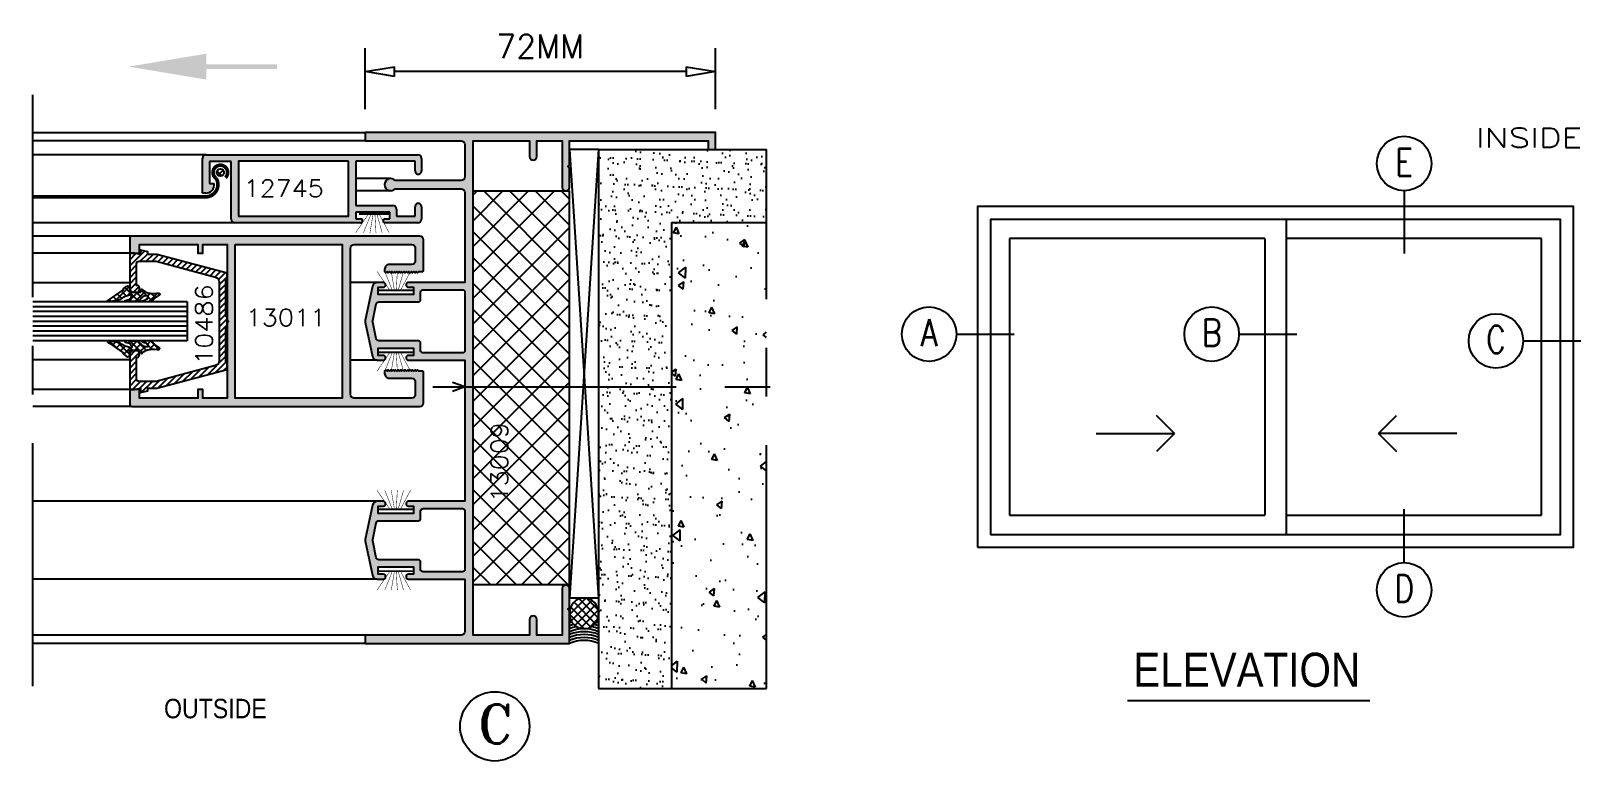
# Model space of a CAD drawing. Header units: centimetres. Extents: x -10126 to 3518, y -12053 to -9298.
# Drawn here: x 483 to 1439, y -10583 to -10133 of the extents above; entities that cross this region are included whole.
import ezdxf
from ezdxf.enums import TextEntityAlignment as Align

# ---------------------------------------------------------------- set-up
doc = ezdxf.new("R2010")
doc.units = ezdxf.units.CM
doc.header["$LTSCALE"] = 100
doc.header["$MEASUREMENT"] = 0
doc.header["$PDMODE"] = 1
doc.linetypes.add('CENTER', pattern=[2, 1.25, -0.25, 0.25, -0.25])
doc.linetypes.add('DASHED', pattern=[0.75, 0.5, -0.25])
doc.layers.add('DEFPOINT', color=7, linetype='Continuous', plot=False)
for name, color, linetype in [('HATCH', 8, 'Continuous'), ('TEXT', 3, 'Continuous'), ('WINDOW', 1, 'Continuous')]:
    doc.layers.add(name, color=color, linetype=linetype)
doc.layers.get('0').freeze()
doc.styles.add('ALUM18', font='romans.shx', dxfattribs={"width": 0.8, "height": 18})
doc.styles.add('ART', font='arial.ttf')
doc.styles.add('ROMANS', font='romans')
doc.styles.add('ROMANT', font='romant', dxfattribs={"width": 0.75, "height": 12})
doc.dimstyles.new('ALUM18', dxfattribs={"dimtxt": 18, "dimasz": 25, "dimexe": 12, "dimexo": 12, "dimgap": 7, "dimtad": 1, "dimlfac": 0.2, "dimdsep": 46, "dimtxsty": 'ALUM18', "dimblk1": 'CLOSEDBLANK', "dimblk2": 'CLOSEDBLANK', "dimsah": 1, "dimcen": 2.5, "dimclrd": 1, "dimclre": 1, "dimclrt": 3, "dimadec": 0, "dimazin": 0, "dimtfac": 1, "dimtofl": 0, "dimtmove": 1, "dimatfit": 3, "dimldrblk": 'CLOSEDBLANK', "dimfxl": 1, "dimtolj": 1, "dimtzin": 0, "dimarcsym": 0})
pattern_1 = [(45, (340.057, 133.0922), (-1.767767, 1.767767), []), (135, (340.057, 133.0922), (-1.767767, -1.767767), [])]

# ---------------------------------------------------------------- blocks, each defined once
blk = doc.blocks.new('10486')
at = {"color": 7}
blk.add_lwpolyline([(19.6, -14, 0.414214), (20, -13.6), (20, -6.75, 0.414214), (19.25, -6), (18.5, -6, 0.414214), (18, -6.5), (18, -6.9, 0.414214), (18.5, -7.4), (18.6, -7.4), (18.6, -11.85, -0.414214), (18.1, -12.35), (14.6, -12.35), (2.39, -9.08, -0.339454), (1.65, -8.11), (1.65, 8.11, -0.339454), (2.39, 9.08), (14.6, 12.35), (18.1, 12.35, -0.414214), (18.6, 11.85), (18.6, 7.4), (18.5, 7.4, 0.414214), (18, 6.9), (18, 6.5, 0.414214), (18.5, 6), (19.25, 6, 0.414214), (20, 6.75), (20, 13.6, 0.414214), (19.6, 14), (19, 14), (17.8, 13.75), (17.8, 14.66), (16.3, 14.26), (16.3, 13.75), (14.41, 13.75), (0, 9.89), (0, 8.39), (0.25, 8.39), (0.25, 1), (0, 1), (0, -1), (0.25, -1), (0.25, -8.39), (0, -8.39), (0, -9.89), (14.41, -13.75), (16.3, -13.75), (16.3, -14.26), (17.8, -14.66), (17.8, -13.75), (19, -14)], format="xyb", close=True, dxfattribs=at)
blk = doc.blocks.new('_CLOSEDBLANK')
at = {"color": 0, "linetype": 'ByBlock'}
for p, q in [((-1, 0.167), (0, 0)), ((-1, 0.167), (-1, -0.167)), ((0, 0), (-1, -0.167))]:
    blk.add_line(p, q, dxfattribs=at)
blk = doc.blocks.new('*D41')
at = {"color": 1, "lineweight": -2, "transparency": 16777216}
for p, q in [((910.85, 1001.16), (910.85, 1032.5)), ((1090.85, 1001.16), (1090.85, 1032.5)), ((1075.85, 1020.5), (925.85, 1020.5))]:
    blk.add_line(p, q, dxfattribs=at)
at = {"layer": 'DEFPOINT', "color": 0, "transparency": 16777216}
for p in [(910.85, 1020.5), (910.85, 989.16), (1090.85, 989.16)]:
    blk.add_point(p, dxfattribs=at)
at = {"color": 1, "lineweight": -2, "transparency": 16777216, "xscale": 15, "yscale": 15, "zscale": 15, "rotation": 180}
blk.add_blockref('_CLOSEDBLANK', (910.85, 1020.5), dxfattribs=at)
at = {"color": 1, "lineweight": -2, "transparency": 16777216, "xscale": 15, "yscale": 15, "zscale": 15}
blk.add_blockref('_CLOSEDBLANK', (1090.85, 1020.5), dxfattribs=at)
at = {"color": 3, "transparency": 16777216, "insert": (1000.85, 1033.5), "char_height": 12, "attachment_point": 5, "style": 'ROMANS'}
blk.add_mtext('\\A1;72MM', dxfattribs=at)
blk = doc.blocks.new('A$C53B12845')
h = blk.add_hatch(color=256)
edge = h.paths.add_edge_path()
edge.add_arc((923.976, 962.408), 3.125, 42.843643, 317.156357)
edge.add_line((926.267, 960.283), (960.226, 960.283))
edge.add_arc((960.226, 958.408), 1.875, 0, 90, ccw=False)
edge.add_line((962.101, 958.408), (962.101, 912.158))
edge.add_line((962.101, 912.158), (933.101, 912.158))
edge.add_arc((933.101, 910.908), 1.25, 90, 270)
edge.add_line((933.101, 909.658), (935.601, 909.658))
edge.add_line((935.601, 909.658), (935.601, 905.908))
edge.add_line((935.601, 905.908), (917.601, 905.908))
edge.add_line((917.601, 905.908), (917.601, 909.658))
edge.add_line((917.601, 909.658), (920.101, 909.658))
edge.add_arc((920.101, 910.908), 1.25, 270, 450)
edge.add_line((920.101, 912.158), (917.085, 912.158))
edge.add_arc((917.085, 909.658), 2.5, 90, 168)
edge.add_line((914.639, 910.178), (910.892, 892.548))
edge.add_arc((912.726, 892.158), 1.875, 168, 180)
edge.add_arc((912.726, 892.158), 1.875, 180, 192)
edge.add_line((910.892, 891.768), (914.639, 874.138))
edge.add_arc((917.085, 874.658), 2.5, 192, 270)
edge.add_line((917.085, 872.158), (920.101, 872.158))
edge.add_arc((920.101, 873.408), 1.25, 270, 450)
edge.add_line((920.101, 874.658), (917.601, 874.658))
edge.add_line((917.601, 874.658), (917.601, 878.408))
edge.add_line((917.601, 878.408), (935.601, 878.408))
edge.add_line((935.601, 878.408), (935.601, 874.658))
edge.add_line((935.601, 874.658), (933.101, 874.658))
edge.add_arc((933.101, 873.408), 1.25, 90, 270)
edge.add_line((933.101, 872.158), (962.101, 872.158))
edge.add_line((962.101, 872.158), (962.101, 799.658))
edge.add_line((962.101, 799.658), (933.101, 799.658))
edge.add_arc((933.101, 798.408), 1.25, 90, 270)
edge.add_line((933.101, 797.158), (935.601, 797.158))
edge.add_line((935.601, 797.158), (935.601, 793.408))
edge.add_line((935.601, 793.408), (917.601, 793.408))
edge.add_line((917.601, 793.408), (917.601, 797.158))
edge.add_line((917.601, 797.158), (920.101, 797.158))
edge.add_arc((920.101, 798.408), 1.25, 270, 450)
edge.add_line((920.101, 799.658), (917.085, 799.658))
edge.add_arc((917.085, 797.158), 2.5, 90, 168)
edge.add_line((914.639, 797.678), (910.892, 780.048))
edge.add_arc((912.726, 779.658), 1.875, 168, 180)
edge.add_arc((912.726, 779.658), 1.875, 180, 192)
edge.add_line((910.892, 779.268), (914.639, 761.638))
edge.add_arc((917.085, 762.158), 2.5, 192, 270)
edge.add_line((917.085, 759.658), (920.101, 759.658))
edge.add_arc((920.101, 760.908), 1.25, 270, 450)
edge.add_line((920.101, 762.158), (917.601, 762.158))
edge.add_line((917.601, 762.158), (917.601, 765.908))
edge.add_line((917.601, 765.908), (935.601, 765.908))
edge.add_line((935.601, 765.908), (935.601, 762.158))
edge.add_line((935.601, 762.158), (933.101, 762.158))
edge.add_arc((933.101, 760.908), 1.25, 90, 270)
edge.add_line((933.101, 759.658), (962.101, 759.658))
edge.add_line((962.101, 759.658), (962.101, 732.783))
edge.add_arc((960.226, 732.783), 1.875, -90, 0, ccw=False)
edge.add_line((960.226, 730.908), (910.851, 730.908))
edge.add_line((910.851, 730.908), (910.851, 726.658))
edge.add_line((910.851, 726.658), (1015.851, 726.658))
edge.add_line((1015.851, 726.658), (1015.851, 743.408))
edge.add_line((1015.851, 743.408), (1015.101, 744.158))
edge.add_line((1015.101, 744.158), (1015.851, 744.908))
edge.add_line((1015.851, 744.908), (1015.851, 754.783))
edge.add_arc((1013.976, 754.783), 1.875, 0, 180)
edge.add_line((1012.101, 754.783), (1012.101, 730.908))
edge.add_line((1012.101, 730.908), (999.1, 730.908))
edge.add_line((999.1, 730.908), (999.1, 738.908))
edge.add_arc((997.225, 738.908), 1.875, 0, 180)
edge.add_line((995.35, 738.908), (995.35, 730.908))
edge.add_line((995.35, 730.908), (966.351, 730.908))
edge.add_line((966.351, 730.908), (966.351, 984.908))
edge.add_line((966.351, 984.908), (995.351, 984.908))
edge.add_line((995.351, 984.908), (995.351, 976.908))
edge.add_arc((997.226, 976.908), 1.875, 180, 360)
edge.add_line((999.101, 976.908), (999.101, 984.908))
edge.add_line((999.101, 984.908), (1012.101, 984.908))
edge.add_line((1012.101, 984.908), (1012.101, 961.033))
edge.add_arc((1013.976, 961.033), 1.875, 180, 360)
edge.add_line((1015.851, 961.033), (1015.851, 970.908))
edge.add_line((1015.851, 970.908), (1015.101, 971.658))
edge.add_line((1015.101, 971.658), (1015.851, 972.408))
edge.add_line((1015.851, 972.408), (1015.851, 984.908))
edge.add_line((1015.851, 984.908), (1087.101, 984.908))
edge.add_line((1087.101, 984.908), (1087.101, 980.408))
edge.add_line((1087.101, 980.408), (1090.851, 980.408))
edge.add_line((1090.851, 980.408), (1090.851, 989.158))
edge.add_line((1090.851, 989.158), (910.851, 989.158))
edge.add_line((910.851, 989.158), (910.851, 984.908))
edge.add_line((910.851, 984.908), (960.226, 984.908))
edge.add_arc((960.226, 983.033), 1.875, 0, 90, ccw=False)
edge.add_line((962.101, 983.033), (962.101, 966.408))
edge.add_arc((960.226, 966.408), 1.875, -90, 0, ccw=False)
edge.add_line((960.226, 964.533), (926.267, 964.533))
edge = h.paths.add_edge_path(flags=16)
edge.add_line((962.101, 907.158), (962.101, 877.158))
edge.add_arc((960.851, 877.158), 1.25, -90, 0, ccw=False)
edge.add_line((960.851, 875.908), (940.601, 875.908))
edge.add_arc((940.601, 877.158), 1.25, 180, 270, ccw=False)
edge.add_line((939.351, 877.158), (939.351, 880.908))
edge.add_arc((938.101, 880.908), 1.25, 0, 90)
edge.add_line((938.101, 882.158), (917.781, 882.158))
edge.add_arc((917.781, 883.408), 1.25, 192, 270, ccw=False)
edge.add_line((916.558, 883.148), (914.726, 891.768))
edge.add_arc((916.56, 892.158), 1.875, 168, 192, ccw=False)
edge.add_line((914.726, 892.548), (916.558, 901.168))
edge.add_arc((917.781, 900.908), 1.25, 90, 168, ccw=False)
edge.add_line((917.781, 902.158), (938.101, 902.158))
edge.add_arc((938.101, 903.408), 1.25, 270, 360)
edge.add_line((939.351, 903.408), (939.351, 907.158))
edge.add_arc((940.601, 907.158), 1.25, 90, 180, ccw=False)
edge.add_line((940.601, 908.408), (960.851, 908.408))
edge.add_arc((960.851, 907.158), 1.25, 0, 90, ccw=False)
edge = h.paths.add_edge_path(flags=16)
edge.add_line((962.101, 794.658), (962.101, 764.658))
edge.add_arc((960.851, 764.658), 1.25, -90, 0, ccw=False)
edge.add_line((960.851, 763.408), (940.601, 763.408))
edge.add_arc((940.601, 764.658), 1.25, 180, 270, ccw=False)
edge.add_line((939.351, 764.658), (939.351, 768.408))
edge.add_arc((938.101, 768.408), 1.25, 0, 90)
edge.add_line((938.101, 769.658), (917.781, 769.658))
edge.add_arc((917.781, 770.908), 1.25, 192, 270, ccw=False)
edge.add_line((916.558, 770.648), (914.726, 779.268))
edge.add_arc((916.56, 779.658), 1.875, 168, 192, ccw=False)
edge.add_line((914.726, 780.048), (916.558, 788.668))
edge.add_arc((917.781, 788.408), 1.25, 90, 168, ccw=False)
edge.add_line((917.781, 789.658), (938.101, 789.658))
edge.add_arc((938.101, 790.908), 1.25, 270, 360)
edge.add_line((939.351, 790.908), (939.351, 794.658))
edge.add_arc((940.601, 794.658), 1.25, 90, 180, ccw=False)
edge.add_line((940.601, 795.908), (960.851, 795.908))
edge.add_arc((960.851, 794.658), 1.25, 0, 90, ccw=False)
h = blk.add_hatch()
h.set_pattern_fill('AR-SAND', color=256, scale=5, angle=45, style=0, double=1)
h.set_pattern_definition([(97.5, (-1357.685, 1650.513), (7.035066, 6.589636), [0, -7.6, 0, -8.5, 0, -8.125]), (127.5, (-1357.685, 1650.513), (3.72069, 16.2349), [0, -4.1, 0, -6.85, 0, -2.625]), (167.5, (-1353.336, 1646.164), (-10.990146, 11.030162), [0, -2.5, 0, -9, 0, -11.75]), (177.5, (-1353.336, 1646.164), (-7.52521, 13.731314), [0, -1.25, 0, -5.9, 0, -6.75])])
h.paths.add_polyline_path([(1030.851, 980.408), (1117.17, 980.408), (1117.17, 942.908), (1068.351, 942.908), (1068.351, 858.451), (1030.851, 858.451)])
h.paths.add_polyline_path([(1030.851, 858.451), (1068.351, 858.451), (1068.351, 703.5), (1030.851, 703.5)])
h = blk.add_hatch(color=256)
h.paths.add_polyline_path([(939.774, 975.908, 0.4142136), (937.899, 977.783), (829.149, 977.783, 0.4142136), (827.274, 975.908), (827.274, 958.033), (828.899, 958.033, 0.4568503), (833.229, 963.033), (830.774, 963.033), (830.774, 974.283), (842.024, 974.283), (842.024, 944.658, 0.4142136), (843.899, 942.783), (908.524, 942.783, 1), (908.524, 944.783), (906.024, 944.783), (906.024, 948.283), (923.524, 948.283), (923.524, 944.783), (921.024, 944.783), (921.024, 944.783, 0.5030828), (920.067, 943.494), (920.251, 943.149, 0.2247439), (921.024, 942.783), (937.899, 942.783, 0.4142136), (939.774, 944.658), (939.774, 951.274, 0.9285676), (936.524, 951.274), (936.524, 946.158), (926.899, 946.158), (926.899, 949.783, 0.4142136), (925.024, 951.658), (906.024, 951.658), (906.024, 974.408), (936.524, 974.408), (936.524, 969.292, 0.9285735), (939.774, 969.292)])
h.paths.add_polyline_path([(902.274, 974.408), (845.774, 974.408), (845.774, 946.158), (902.274, 946.158)], flags=16)
h.paths.add_polyline_path([(857.114, 948.579), (896.78, 948.579), (896.78, 963.579), (857.114, 963.579)], flags=8)
h = blk.add_hatch()
h.set_pattern_fill('U', color=120, scale=2.5, angle=45, style=0, double=1, pattern_type=0)
h.set_pattern_definition([(225, (2221.0073, 2747.0472), (-1.767767, 1.767767), []), (135, (2221.0073, 2747.0472), (1.767767, 1.767767), [])])
edge = h.paths.add_edge_path()
edge.add_ellipse((836.399, 968.658), major_axis=(1.326, 1.326), ratio=1, start_angle=-135, end_angle=225, ccw=False)
h = blk.add_hatch()
h.set_pattern_fill('ANSI37', color=4, scale=75, style=0, double=1)
h.set_pattern_definition([(135, (1117.17, 20.592), (6.62913, 6.62913), []), (45, (1117.17, 20.592), (6.62913, -6.62913), [])])
h.paths.add_polyline_path([(966.351, 858.451), (966.351, 756.658), (1015.851, 756.658), (1015.851, 858.451)])
h.paths.add_polyline_path([(1015.851, 959.158), (966.351, 959.158), (966.351, 858.451), (1015.851, 858.451)])
h.paths.add_polyline_path([(986.426, 799.647), (986.426, 845.272), (973.301, 845.272), (973.301, 799.647)], flags=24)
h = blk.add_hatch()
h.set_pattern_fill('AR-CONC', color=256, scale=5, angle=45, style=0, double=1)
h.set_pattern_definition([(85, (-1357.685, 1650.513), (-27.5776, 23.14035), [3.75, -41.25]), (140, (-1357.685, 1650.513), (31.4996, 21.6884), [3, -33]), (34.5486, (-1359.983, 1652.44), (3.92197, 44.82876), [3.187, -35.0571]), (88.8158, (-1350.614, 1657.584), (-43.58465, 31.8807), [5.625, -61.875]), (38.3644, (-1354.246, 1660.24), (1.395, 67.4856), [4.7805, -52.5857]), (143.8158, (-1350.614, 1657.584), (1.395, 67.4856), [4.5, -49.5]), (114, (-1355.917, 1659.35), (-35.33858, 6.86912), [3.75, -41.25]), (169, (-1355.917, 1659.35), (17.03543, 34.2404), [3, -33]), (63.5486, (-1358.862, 1659.924), (-18.3032, 41.10953), [3.187, -35.0571]), (97.5, (-1357.685, 1650.513), (11.33966, 12.19949), [0, -32.6, 0, -33.5, 0, -33.125]), (127.5, (-1357.685, 1650.513), (4.64365, 23.24547), [0, -19.1, 0, -31.85, 0, -12.625]), (167.5, (-1349.801, 1642.628), (-19.67091, 18.07604), [0, -12.5, 0, -39, 0, -51.75]), (177.5, (-1346.265, 1639.093), (-17.0795, 24.158), [0, -16.25, 0, -25.9, 0, -36.75])])
h.paths.add_polyline_path([(1117.17, 858.451), (1068.351, 858.451), (1068.351, 942.908), (1117.17, 942.908)])
h.paths.add_polyline_path([(1117.17, 703.5), (1068.351, 703.5), (1068.351, 858.451), (1117.17, 858.451)])
h = blk.add_hatch(color=256)
h.paths.add_polyline_path([(844.101, 931.658), (899.101, 931.658), (899.101, 852.658), (844.101, 852.658)], flags=16)
edge = h.paths.add_edge_path()
edge.add_arc((940.226, 918.408), 0.625, 270, 360)
edge.add_line((940.851, 918.408), (940.851, 934.033))
edge.add_arc((938.976, 934.033), 1.875, 0, 90)
edge.add_line((938.976, 935.908), (791.101, 935.908))
edge.add_arc((791.101, 934.658), 1.25, 90, 180)
edge.add_line((789.851, 934.658), (789.851, 928.408))
edge.add_arc((791.101, 928.408), 1.25, 180, 270)
edge.add_line((791.101, 927.158), (794.851, 927.158))
edge.add_line((794.851, 927.158), (794.851, 931.658))
edge.add_line((794.851, 931.658), (824.851, 931.658))
edge.add_line((824.851, 931.658), (824.851, 927.158))
edge.add_line((824.851, 927.158), (827.351, 927.158))
edge.add_line((827.351, 927.158), (827.351, 931.658))
edge.add_line((827.351, 931.658), (839.851, 931.658))
edge.add_line((839.851, 931.658), (839.851, 892.908))
edge.add_line((839.851, 892.908), (840.601, 892.158))
edge.add_line((840.601, 892.158), (839.851, 891.408))
edge.add_line((839.851, 891.408), (839.851, 852.658))
edge.add_line((839.851, 852.658), (827.351, 852.658))
edge.add_line((827.351, 852.658), (827.351, 857.158))
edge.add_line((827.351, 857.158), (824.851, 857.158))
edge.add_line((824.851, 857.158), (824.851, 852.658))
edge.add_line((824.851, 852.658), (794.851, 852.658))
edge.add_line((794.851, 852.658), (794.851, 857.158))
edge.add_line((794.851, 857.158), (791.101, 857.158))
edge.add_arc((791.101, 855.908), 1.25, 90, 180)
edge.add_line((789.851, 855.908), (789.851, 849.658))
edge.add_arc((791.101, 849.658), 1.25, 180, 270)
edge.add_line((791.101, 848.408), (938.976, 848.408))
edge.add_arc((938.976, 850.283), 1.875, 270, 360)
edge.add_line((940.851, 850.283), (940.851, 865.908))
edge.add_arc((940.226, 865.908), 0.625, 0, 90)
edge.add_line((940.226, 866.533), (938.351, 866.533))
edge.add_line((938.351, 866.533), (937.726, 867.158))
edge.add_line((937.726, 867.158), (937.101, 866.533))
edge.add_line((937.101, 866.533), (936.476, 867.158))
edge.add_line((936.476, 867.158), (935.851, 866.533))
edge.add_line((935.851, 866.533), (935.226, 867.158))
edge.add_line((935.226, 867.158), (934.601, 866.533))
edge.add_line((934.601, 866.533), (933.976, 867.158))
edge.add_line((933.976, 867.158), (933.351, 866.533))
edge.add_line((933.351, 866.533), (932.726, 867.158))
edge.add_line((932.726, 867.158), (932.101, 866.533))
edge.add_line((932.101, 866.533), (931.476, 867.158))
edge.add_line((931.476, 867.158), (930.851, 866.533))
edge.add_line((930.851, 866.533), (930.226, 867.158))
edge.add_line((930.226, 867.158), (929.601, 866.533))
edge.add_line((929.601, 866.533), (928.976, 867.158))
edge.add_line((928.976, 867.158), (928.351, 866.533))
edge.add_line((928.351, 866.533), (927.726, 867.158))
edge.add_line((927.726, 867.158), (927.101, 866.533))
edge.add_line((927.101, 866.533), (926.476, 867.158))
edge.add_line((926.476, 867.158), (925.851, 866.533))
edge.add_line((925.851, 866.533), (925.226, 867.158))
edge.add_line((925.226, 867.158), (924.601, 866.533))
edge.add_line((924.601, 866.533), (923.976, 867.158))
edge.add_line((923.976, 867.158), (923.351, 866.533))
edge.add_line((923.351, 866.533), (922.726, 867.158))
edge.add_line((922.726, 867.158), (922.101, 866.533))
edge.add_line((922.101, 866.533), (921.476, 867.158))
edge.add_line((921.476, 867.158), (920.851, 866.533))
edge.add_line((920.851, 866.533), (920.851, 865.408))
edge.add_arc((923.351, 865.408), 2.5, 180, 270)
edge.add_line((923.351, 862.908), (934.726, 862.908))
edge.add_arc((934.726, 861.033), 1.875, 0, 90, ccw=False)
edge.add_line((936.601, 861.033), (936.601, 854.533))
edge.add_arc((934.726, 854.533), 1.875, -90, 0, ccw=False)
edge.add_line((934.726, 852.658), (905.226, 852.658))
edge.add_arc((905.226, 854.533), 1.875, 180, 270, ccw=False)
edge.add_line((903.351, 854.533), (903.351, 929.783))
edge.add_arc((905.226, 929.783), 1.875, 90, 180, ccw=False)
edge.add_line((905.226, 931.658), (934.726, 931.658))
edge.add_arc((934.726, 929.783), 1.875, 0, 90, ccw=False)
edge.add_line((936.601, 929.783), (936.601, 923.283))
edge.add_arc((934.726, 923.283), 1.875, -90, 0, ccw=False)
edge.add_line((934.726, 921.408), (923.351, 921.408))
edge.add_arc((923.351, 918.908), 2.5, 90, 180)
edge.add_line((920.851, 918.908), (920.851, 917.783))
edge.add_line((920.851, 917.783), (921.476, 917.158))
edge.add_line((921.476, 917.158), (922.101, 917.783))
edge.add_line((922.101, 917.783), (922.726, 917.158))
edge.add_line((922.726, 917.158), (923.351, 917.783))
edge.add_line((923.351, 917.783), (923.976, 917.158))
edge.add_line((923.976, 917.158), (924.601, 917.783))
edge.add_line((924.601, 917.783), (925.226, 917.158))
edge.add_line((925.226, 917.158), (925.851, 917.783))
edge.add_line((925.851, 917.783), (926.476, 917.158))
edge.add_line((926.476, 917.158), (927.101, 917.783))
edge.add_line((927.101, 917.783), (927.726, 917.158))
edge.add_line((927.726, 917.158), (928.351, 917.783))
edge.add_line((928.351, 917.783), (928.976, 917.158))
edge.add_line((928.976, 917.158), (929.601, 917.783))
edge.add_line((929.601, 917.783), (930.226, 917.158))
edge.add_line((930.226, 917.158), (930.851, 917.783))
edge.add_line((930.851, 917.783), (931.476, 917.158))
edge.add_line((931.476, 917.158), (932.101, 917.783))
edge.add_line((932.101, 917.783), (932.726, 917.158))
edge.add_line((932.726, 917.158), (933.351, 917.783))
edge.add_line((933.351, 917.783), (933.976, 917.158))
edge.add_line((933.976, 917.158), (934.601, 917.783))
edge.add_line((934.601, 917.783), (935.226, 917.158))
edge.add_line((935.226, 917.158), (935.851, 917.783))
edge.add_line((935.851, 917.783), (936.476, 917.158))
edge.add_line((936.476, 917.158), (937.101, 917.783))
edge.add_line((937.101, 917.783), (937.726, 917.158))
edge.add_line((937.726, 917.158), (938.351, 917.783))
edge.add_line((938.351, 917.783), (940.226, 917.783))
h = blk.add_hatch()
h.set_pattern_fill('ANSI31', color=10, scale=17.5, style=0)
h.set_pattern_definition([(45, (340.057, 133.0922), (-1.546796, 1.546796), [])])
edge = h.paths.add_edge_path()
edge.add_arc((790.851, 926.158), 1, 90, 180)
edge.add_line((789.851, 926.158), (789.851, 909.033))
edge.add_arc((791.726, 909.033), 1.875, 180, 270)
edge.add_line((791.726, 907.158), (793.601, 907.158))
edge.add_arc((793.601, 908.408), 1.25, 270, 360)
edge.add_line((794.851, 908.408), (794.851, 909.408))
edge.add_arc((793.601, 909.408), 1.25, 0, 90)
edge.add_line((793.601, 910.658), (793.351, 910.658))
edge.add_line((793.351, 910.658), (793.351, 921.783))
edge.add_arc((794.601, 921.783), 1.25, 90, 180, ccw=False)
edge.add_line((794.601, 923.033), (803.363, 923.033))
edge.add_line((803.363, 923.033), (833.873, 914.858))
edge.add_arc((833.226, 912.443), 2.5, 0, 75, ccw=False)
edge.add_line((835.726, 912.443), (835.726, 871.873))
edge.add_arc((833.226, 871.873), 2.5, -75, 0, ccw=False)
edge.add_line((833.873, 869.458), (803.363, 861.283))
edge.add_line((803.363, 861.283), (794.601, 861.283))
edge.add_arc((794.601, 862.533), 1.25, 180, 270, ccw=False)
edge.add_line((793.351, 862.533), (793.351, 873.658))
edge.add_line((793.351, 873.658), (793.601, 873.658))
edge.add_arc((793.601, 874.908), 1.25, 270, 360)
edge.add_line((794.851, 874.908), (794.851, 875.908))
edge.add_arc((793.601, 875.908), 1.25, 0, 90)
edge.add_line((793.601, 877.158), (791.726, 877.158))
edge.add_arc((791.726, 875.283), 1.875, 90, 180)
edge.add_line((789.851, 875.283), (789.851, 858.158))
edge.add_arc((790.851, 858.158), 1, 180, 270)
edge.add_line((790.851, 857.158), (792.351, 857.158))
edge.add_line((792.351, 857.158), (795.351, 857.783))
edge.add_line((795.351, 857.783), (795.351, 855.513))
edge.add_line((795.351, 855.513), (799.101, 856.518))
edge.add_line((799.101, 856.518), (799.101, 857.783))
edge.add_line((799.101, 857.783), (803.824, 857.783))
edge.add_line((803.824, 857.783), (839.851, 867.437))
edge.add_line((839.851, 867.437), (839.851, 871.187))
edge.add_line((839.851, 871.187), (839.226, 871.187))
edge.add_line((839.226, 871.187), (839.226, 889.658))
edge.add_line((839.226, 889.658), (839.851, 889.658))
edge.add_line((839.851, 889.658), (839.851, 894.658))
edge.add_line((839.851, 894.658), (839.226, 894.658))
edge.add_line((839.226, 894.658), (839.226, 913.13))
edge.add_line((839.226, 913.13), (839.851, 913.13))
edge.add_line((839.851, 913.13), (839.851, 916.88))
edge.add_line((839.851, 916.88), (803.824, 926.533))
edge.add_line((803.824, 926.533), (799.101, 926.533))
edge.add_line((799.101, 926.533), (799.101, 927.799))
edge.add_line((799.101, 927.799), (795.351, 928.803))
edge.add_line((795.351, 928.803), (795.351, 926.533))
edge.add_line((795.351, 926.533), (792.351, 927.158))
edge.add_line((792.351, 927.158), (790.851, 927.158))
h = blk.add_hatch()
h.set_pattern_fill('U', color=30, scale=2.5, angle=45, style=0, double=1, pattern_type=0)
h.set_pattern_definition(pattern_1)
edge = h.paths.add_edge_path()
edge.add_line((789.65, 907.598), (789.719, 907.297))
edge.add_line((789.719, 907.297), (789.985, 907.158))
edge.add_line((789.985, 907.158), (795.342, 907.158))
edge.add_line((795.342, 907.158), (795.654, 907.47))
edge.add_line((795.654, 907.47), (795.654, 908.291))
edge.add_line((795.654, 908.291), (795.85, 908.627))
edge.add_line((795.85, 908.627), (796.371, 908.465))
edge.add_line((796.371, 908.465), (796.429, 908.419))
edge.add_line((796.429, 908.419), (797.296, 907.655))
edge.add_line((797.296, 907.655), (797.365, 907.598))
edge.add_line((797.365, 907.598), (798.117, 907.228))
edge.add_line((798.117, 907.228), (798.151, 907.204))
edge.add_line((798.151, 907.204), (799.181, 906.858))
edge.add_line((799.181, 906.858), (800.291, 906.603))
edge.add_line((800.291, 906.603), (800.788, 906.499))
edge.add_line((800.788, 906.499), (801.667, 906.464))
edge.add_line((801.667, 906.464), (802.534, 906.464))
edge.add_line((802.534, 906.464), (803.968, 906.673))
edge.add_line((803.968, 906.673), (804.072, 906.684))
edge.add_line((804.072, 906.684), (804.742, 906.719))
edge.add_line((804.742, 906.719), (805.147, 906.545))
edge.add_line((805.147, 906.545), (805.251, 906.302))
edge.add_line((805.251, 906.302), (805.219, 905.963))
edge.add_arc((804.887, 905.995), 0.333, 324.713251, 354.519104, ccw=False)
edge.add_line((805.159, 905.803), (802.904, 904.283))
edge.add_line((802.904, 904.283), (802.384, 903.705))
edge.add_line((802.384, 903.705), (801.782, 903.115))
edge.add_line((801.782, 903.115), (801.701, 903.069))
edge.add_line((801.701, 903.069), (800.337, 902.34))
edge.add_line((800.337, 902.34), (799.712, 902.163))
edge.add_arc((799.675, 902.293), 0.135, 270, 285.802514, ccw=False)
edge.add_line((799.675, 902.158), (796.126, 902.158))
edge.add_arc((796.126, 902.293), 0.135, 147.425943, 270, ccw=False)
edge.add_line((796.012, 902.366), (796.232, 902.71))
edge.add_line((796.232, 902.71), (796.868, 902.884))
edge.add_line((796.868, 902.884), (797.411, 903.022))
edge.add_line((797.411, 903.022), (797.966, 903.196))
edge.add_line((797.966, 903.196), (798.452, 903.52))
edge.add_line((798.452, 903.52), (798.799, 903.774))
edge.add_line((798.799, 903.774), (799.285, 904.549))
edge.add_line((799.285, 904.549), (799.377, 905.046))
edge.add_line((799.377, 905.046), (799.123, 905.208))
edge.add_line((799.123, 905.208), (797.781, 905.208))
edge.add_line((797.781, 905.208), (797.18, 905.069))
edge.add_line((797.18, 905.069), (796.486, 904.676))
edge.add_line((796.486, 904.676), (795.677, 903.855))
edge.add_line((795.677, 903.855), (795.249, 903.381))
edge.add_line((795.249, 903.381), (794.521, 902.837))
edge.add_line((794.521, 902.837), (794.058, 902.571))
edge.add_line((794.058, 902.571), (790.818, 902.306))
edge.add_line((790.818, 902.306), (789.781, 902.159))
edge.add_arc((789.762, 902.293), 0.135, 270, 278.017093, ccw=False)
edge.add_line((789.762, 902.158), (787.791, 902.158))
edge.add_arc((787.791, 902.293), 0.135, 233.130102, 270, ccw=False)
edge.add_line((787.71, 902.185), (787.349, 902.456))
edge.add_line((787.349, 902.456), (787.546, 902.884))
edge.add_line((787.546, 902.884), (788.818, 903.127))
edge.add_line((788.818, 903.127), (789.477, 903.335))
edge.add_line((789.477, 903.335), (790.032, 903.763))
edge.add_line((790.032, 903.763), (790.494, 904.352))
edge.add_line((790.494, 904.352), (790.783, 904.919))
edge.add_line((790.783, 904.919), (790.968, 905.543))
edge.add_line((790.968, 905.543), (790.494, 905.728))
edge.add_line((790.494, 905.728), (789.87, 905.624))
edge.add_line((789.87, 905.624), (788.054, 905.162))
edge.add_line((788.054, 905.162), (787.21, 904.803))
edge.add_line((787.21, 904.803), (785.938, 904.052))
edge.add_line((785.938, 904.052), (784.909, 903.45))
edge.add_line((784.909, 903.45), (783.897, 903.08))
edge.add_arc((783.804, 903.334), 0.27, 280.797869, 290.071526, ccw=False)
edge.add_line((783.855, 903.069), (779.143, 902.17))
edge.add_arc((779.016, 902.833), 0.675, 199.497861, 280.797869, ccw=False)
edge.add_arc((778.634, 902.698), 0.27, 112.890552, 199.497861, ccw=False)
edge.add_line((778.529, 902.947), (779.393, 903.312))
edge.add_line((779.393, 903.312), (786.297, 908.114))
edge.add_line((786.297, 908.114), (786.806, 908.974))
edge.add_line((786.806, 908.974), (787.95, 910.084))
edge.add_line((787.95, 910.084), (788.922, 910.326))
edge.add_line((788.922, 910.326), (789.615, 910.315))
edge.add_line((789.615, 910.315), (789.858, 910.211))
edge.add_line((789.858, 910.211), (789.951, 909.876))
edge.add_line((789.951, 909.876), (789.65, 907.598))
h = blk.add_hatch()
h.set_pattern_fill('U', color=30, scale=2.5, angle=45, style=0, double=1, pattern_type=0)
h.set_pattern_definition(pattern_1)
edge = h.paths.add_edge_path()
edge.add_line((789.65, 876.719), (789.719, 877.019))
edge.add_line((789.719, 877.019), (789.985, 877.158))
edge.add_line((789.985, 877.158), (795.342, 877.158))
edge.add_line((795.342, 877.158), (795.654, 876.846))
edge.add_line((795.654, 876.846), (795.654, 876.025))
edge.add_line((795.654, 876.025), (795.85, 875.69))
edge.add_line((795.85, 875.69), (796.371, 875.852))
edge.add_line((796.371, 875.852), (796.429, 875.898))
edge.add_line((796.429, 875.898), (797.296, 876.661))
edge.add_line((797.296, 876.661), (797.365, 876.719))
edge.add_line((797.365, 876.719), (798.117, 877.089))
edge.add_line((798.117, 877.089), (798.151, 877.112))
edge.add_line((798.151, 877.112), (799.181, 877.459))
edge.add_line((799.181, 877.459), (800.291, 877.713))
edge.add_line((800.291, 877.713), (800.788, 877.817))
edge.add_line((800.788, 877.817), (801.667, 877.852))
edge.add_line((801.667, 877.852), (802.534, 877.852))
edge.add_line((802.534, 877.852), (803.968, 877.644))
edge.add_line((803.968, 877.644), (804.072, 877.632))
edge.add_line((804.072, 877.632), (804.742, 877.598))
edge.add_line((804.742, 877.598), (805.147, 877.771))
edge.add_line((805.147, 877.771), (805.251, 878.014))
edge.add_line((805.251, 878.014), (805.219, 878.353))
edge.add_arc((804.887, 878.321), 0.333, 5.480896, 35.286749)
edge.add_line((805.159, 878.514), (802.904, 880.033))
edge.add_line((802.904, 880.033), (802.384, 880.612))
edge.add_line((802.384, 880.612), (801.782, 881.201))
edge.add_line((801.782, 881.201), (801.701, 881.248))
edge.add_line((801.701, 881.248), (800.337, 881.976))
edge.add_line((800.337, 881.976), (799.712, 882.153))
edge.add_arc((799.675, 882.023), 0.135, 74.197486, 90)
edge.add_line((799.675, 882.158), (796.126, 882.158))
edge.add_arc((796.126, 882.023), 0.135, 90, 212.574057)
edge.add_line((796.012, 881.95), (796.232, 881.606))
edge.add_line((796.232, 881.606), (796.868, 881.433))
edge.add_line((796.868, 881.433), (797.411, 881.294))
edge.add_line((797.411, 881.294), (797.966, 881.12))
edge.add_line((797.966, 881.12), (798.452, 880.797))
edge.add_line((798.452, 880.797), (798.799, 880.542))
edge.add_line((798.799, 880.542), (799.285, 879.768))
edge.add_line((799.285, 879.768), (799.377, 879.27))
edge.add_line((799.377, 879.27), (799.123, 879.108))
edge.add_line((799.123, 879.108), (797.781, 879.108))
edge.add_line((797.781, 879.108), (797.18, 879.247))
edge.add_line((797.18, 879.247), (796.486, 879.64))
edge.add_line((796.486, 879.64), (795.677, 880.461))
edge.add_line((795.677, 880.461), (795.249, 880.935))
edge.add_line((795.249, 880.935), (794.521, 881.479))
edge.add_line((794.521, 881.479), (794.058, 881.745))
edge.add_line((794.058, 881.745), (790.818, 882.011))
edge.add_line((790.818, 882.011), (789.781, 882.157))
edge.add_arc((789.762, 882.023), 0.135, 81.982907, 90)
edge.add_line((789.762, 882.158), (787.791, 882.158))
edge.add_arc((787.791, 882.023), 0.135, 90, 126.869898)
edge.add_line((787.71, 882.131), (787.349, 881.86))
edge.add_line((787.349, 881.86), (787.546, 881.433))
edge.add_line((787.546, 881.433), (788.818, 881.19))
edge.add_line((788.818, 881.19), (789.477, 880.982))
edge.add_line((789.477, 880.982), (790.032, 880.554))
edge.add_line((790.032, 880.554), (790.494, 879.964))
edge.add_line((790.494, 879.964), (790.783, 879.397))
edge.add_line((790.783, 879.397), (790.968, 878.773))
edge.add_line((790.968, 878.773), (790.494, 878.588))
edge.add_line((790.494, 878.588), (789.87, 878.692))
edge.add_line((789.87, 878.692), (788.054, 879.155))
edge.add_line((788.054, 879.155), (787.21, 879.513))
edge.add_line((787.21, 879.513), (785.938, 880.265))
edge.add_line((785.938, 880.265), (784.909, 880.866))
edge.add_line((784.909, 880.866), (783.897, 881.236))
edge.add_arc((783.804, 880.982), 0.27, 69.928474, 79.202131)
edge.add_line((783.855, 881.248), (779.143, 882.146))
edge.add_arc((779.016, 881.483), 0.675, 79.202131, 160.502139)
edge.add_arc((778.634, 881.618), 0.27, 160.502139, 247.109448)
edge.add_line((778.529, 881.37), (779.393, 881.005))
edge.add_line((779.393, 881.005), (786.297, 876.203))
edge.add_line((786.297, 876.203), (786.806, 875.343))
edge.add_line((786.806, 875.343), (787.95, 874.233))
edge.add_line((787.95, 874.233), (788.922, 873.99))
edge.add_line((788.922, 873.99), (789.615, 874.001))
edge.add_line((789.615, 874.001), (789.858, 874.105))
edge.add_line((789.858, 874.105), (789.951, 874.441))
edge.add_line((789.951, 874.441), (789.65, 876.719))
h = blk.add_hatch()
h.set_pattern_fill('U', color=11, scale=3, angle=45, style=0, double=1, pattern_type=0)
h.set_pattern_definition([(135, (352.404, 742.9303), (2.12132, 2.12132), []), (45, (352.404, 742.9303), (2.12132, -2.12132), [])])
edge = h.paths.add_edge_path()
edge.add_ellipse((1023.351, 742.008), major_axis=(0, -7.946), ratio=0.9439161, start_angle=0, end_angle=360, ccw=False)
at = {"color": 1, "linetype": 'CENTER'}
for p, q in [((740.01, 704.62), (740.01, 1008.522)), ((1117.17, 703.5), (1117.17, 980.408)), ((945.683, 858.451), (1118.978, 858.451)), ((1030.851, 703.5), (1117.17, 703.5))]:
    blk.add_line(p, q, dxfattribs=at)
at = {"color": 1}
for p, q in [((740.01, 989.158), (910.851, 989.158)), ((910.851, 984.908), (740.01, 984.908)), ((1030.851, 980.408), (1015.851, 749.953)), ((1015.851, 980.408), (1030.851, 749.953)), ((829.149, 977.783), (740.01, 977.783)), ((923.976, 965.533), (906.024, 965.533)), ((923.976, 959.283), (906.024, 959.283)), ((843.899, 942.783), (740.01, 942.783)), ((791.101, 935.908), (740.01, 935.908)), ((790.468, 927.158), (740.01, 927.158)), ((789.599, 911.893), (740.01, 911.893)), ((917.085, 912.158), (903.351, 912.158)), ((789.599, 872.423), (740.01, 872.423)), ((917.085, 872.158), (903.351, 872.158)), ((790.468, 857.158), (740.01, 857.158)), ((791.101, 848.408), (740.01, 848.408)), ((917.085, 799.658), (740.01, 799.658, 37.129)), ((917.085, 799.658), (903.351, 799.658)), ((917.085, 759.658), (740.01, 759.658, 37.129)), ((917.085, 759.658), (903.351, 759.658)), ((910.851, 730.908), (740.01, 730.908)), ((910.851, 726.658), (740.01, 726.658))]:
    blk.add_line(p, q, dxfattribs=at)
for p, q in [((1030.851, 980.408), (1015.851, 980.408)), ((966.351, 959.158), (1015.851, 959.158)), ((1015.851, 756.658), (1015.851, 959.158)), ((819.408, 902.158), (740.01, 902.158)), ((819.408, 902.158), (819.408, 882.158)), ((819.408, 882.158), (740.01, 882.158)), ((1015.851, 756.658), (966.351, 756.658)), ((1030.851, 749.953), (1015.851, 749.953))]:
    blk.add_line(p, q)
at = {"color": 6}
for q in [(1117.17, 980.408), (1030.851, 703.5)]:
    blk.add_line((1030.851, 980.408), q, dxfattribs=at)
at = {"color": 7}
for p, q in [((827.274, 958.033), (827.274, 975.908)), ((829.149, 977.783), (937.899, 977.783)), ((842.024, 974.283), (830.774, 974.283)), ((830.774, 974.283), (830.774, 963.033)), ((842.024, 944.658), (842.024, 974.283)), ((906.024, 974.408), (906.024, 951.658)), ((936.524, 974.408), (906.024, 974.408)), ((936.524, 969.533), (936.524, 974.408)), ((939.774, 975.908), (939.774, 969.533)), ((828.899, 958.033), (827.274, 958.033)), ((830.774, 963.033), (833.229, 963.033)), ((906.024, 951.658), (925.024, 951.658)), ((923.524, 948.283), (906.024, 948.283)), ((906.024, 948.283), (906.024, 944.783)), ((923.524, 944.783), (923.524, 948.283)), ((926.899, 949.783), (926.899, 946.158)), ((936.524, 946.158), (936.524, 951.033)), ((939.774, 951.033), (939.774, 944.658)), ((908.524, 942.783), (843.899, 942.783)), ((906.024, 944.783), (908.524, 944.783)), ((921.024, 944.783), (923.524, 944.783)), ((937.899, 942.783), (921.024, 942.783)), ((926.899, 946.158), (936.524, 946.158))]:
    blk.add_line(p, q, dxfattribs=at)
at = {"color": 11}
blk.add_line((758.819, 958.033, 250), (758.798, 958.033, 250), dxfattribs=at)
at = {"color": 4}
for q in [(1117.17, 942.908), (1068.351, 703.5)]:
    blk.add_line((1068.351, 942.908), q, dxfattribs=at)
at = {"color": 8}
for p, q in [((819.408, 899.658), (740.01, 899.658)), ((819.408, 897.158), (740.01, 897.158)), ((819.408, 894.658), (740.01, 894.658)), ((819.408, 892.158), (740.01, 892.158)), ((819.408, 889.658), (740.01, 889.658)), ((819.408, 887.158), (740.01, 887.158)), ((819.408, 884.658), (740.01, 884.658))]:
    blk.add_line(p, q, dxfattribs=at)
at = {"color": 1, "linetype": 'Continuous'}
for q in [(955.719, 860.736), (955.719, 856.166)]:
    blk.add_line((962.101, 858.451), q, dxfattribs=at)
at = {"color": 7}
for points in [[(926.267, 964.533, 2.5488413), (926.267, 960.283), (960.226, 960.283, -0.4142136), (962.101, 958.408), (962.101, 912.158), (933.101, 912.158, 1), (933.101, 909.658), (935.601, 909.658), (935.601, 905.908), (917.601, 905.908), (917.601, 909.658), (920.101, 909.658, 1), (920.101, 912.158), (917.085, 912.158, 0.3541186), (914.639, 910.178), (910.892, 892.548, 0.0524078), (910.851, 892.158, 0.0524078), (910.892, 891.768), (914.639, 874.138, 0.3541186), (917.085, 872.158), (920.101, 872.158, 1), (920.101, 874.658), (917.601, 874.658), (917.601, 878.408), (935.601, 878.408), (935.601, 874.658), (933.101, 874.658, 1), (933.101, 872.158), (962.101, 872.158), (962.101, 799.658), (933.101, 799.658, 1), (933.101, 797.158), (935.601, 797.158), (935.601, 793.408), (917.601, 793.408), (917.601, 797.158), (920.101, 797.158, 1), (920.101, 799.658), (917.085, 799.658, 0.3541186), (914.639, 797.678), (910.892, 780.048, 0.0524078), (910.851, 779.658, 0.0524078), (910.892, 779.268), (914.639, 761.638, 0.3541186), (917.085, 759.658), (920.101, 759.658, 1), (920.101, 762.158), (917.601, 762.158), (917.601, 765.908), (935.601, 765.908), (935.601, 762.158), (933.101, 762.158, 1), (933.101, 759.658), (962.101, 759.658), (962.101, 732.783, -0.4142136), (960.226, 730.908), (910.851, 730.908), (910.851, 726.658), (1015.851, 726.658), (1015.851, 743.408), (1015.101, 744.158), (1015.851, 744.908), (1015.851, 754.783, 1), (1012.101, 754.783), (1012.101, 730.908), (999.1, 730.908), (999.1, 738.908, 1), (995.35, 738.908), (995.35, 730.908), (966.351, 730.908), (966.351, 984.908), (995.351, 984.908), (995.351, 976.908, 1), (999.101, 976.908), (999.101, 984.908), (1012.101, 984.908), (1012.101, 961.033, 1), (1015.851, 961.033), (1015.851, 970.908), (1015.101, 971.658), (1015.851, 972.408), (1015.851, 984.908), (1087.101, 984.908), (1087.101, 980.408), (1090.851, 980.408), (1090.851, 989.158), (910.851, 989.158), (910.851, 984.908), (960.226, 984.908, -0.4142136), (962.101, 983.033), (962.101, 966.408, -0.4142136), (960.226, 964.533)], [(940.226, 917.783, 0.4142136), (940.851, 918.408), (940.851, 934.033, 0.4142136), (938.976, 935.908), (791.101, 935.908, 0.4142136), (789.851, 934.658), (789.851, 928.408, 0.4142136), (791.101, 927.158), (794.851, 927.158), (794.851, 931.658), (824.851, 931.658), (824.851, 927.158), (827.351, 927.158), (827.351, 931.658), (839.851, 931.658), (839.851, 892.908), (840.601, 892.158), (839.851, 891.408), (839.851, 852.658), (827.351, 852.658), (827.351, 857.158), (824.851, 857.158), (824.851, 852.658), (794.851, 852.658), (794.851, 857.158), (791.101, 857.158, 0.4142136), (789.851, 855.908), (789.851, 849.658, 0.4142136), (791.101, 848.408), (938.976, 848.408, 0.4142136), (940.851, 850.283), (940.851, 865.908, 0.4142136), (940.226, 866.533), (938.351, 866.533), (937.726, 867.158), (937.101, 866.533), (936.476, 867.158), (935.851, 866.533), (935.226, 867.158), (934.601, 866.533), (933.976, 867.158), (933.351, 866.533), (932.726, 867.158), (932.101, 866.533), (931.476, 867.158), (930.851, 866.533), (930.226, 867.158), (929.601, 866.533), (928.976, 867.158), (928.351, 866.533), (927.726, 867.158), (927.101, 866.533), (926.476, 867.158), (925.851, 866.533), (925.226, 867.158), (924.601, 866.533), (923.976, 867.158), (923.351, 866.533), (922.726, 867.158), (922.101, 866.533), (921.476, 867.158), (920.851, 866.533), (920.851, 865.408, 0.4142136), (923.351, 862.908), (934.726, 862.908, -0.4142136), (936.601, 861.033), (936.601, 854.533, -0.4142136), (934.726, 852.658), (905.226, 852.658, -0.4142136), (903.351, 854.533), (903.351, 929.783, -0.4142136), (905.226, 931.658), (934.726, 931.658, -0.4142136), (936.601, 929.783), (936.601, 923.283, -0.4142136), (934.726, 921.408), (923.351, 921.408, 0.4142136), (920.851, 918.908), (920.851, 917.783), (921.476, 917.158), (922.101, 917.783), (922.726, 917.158), (923.351, 917.783), (923.976, 917.158), (924.601, 917.783), (925.226, 917.158), (925.851, 917.783), (926.476, 917.158), (927.101, 917.783), (927.726, 917.158), (928.351, 917.783), (928.976, 917.158), (929.601, 917.783), (930.226, 917.158), (930.851, 917.783), (931.476, 917.158), (932.101, 917.783), (932.726, 917.158), (933.351, 917.783), (933.976, 917.158), (934.601, 917.783), (935.226, 917.158), (935.851, 917.783), (936.476, 917.158), (937.101, 917.783), (937.726, 917.158), (938.351, 917.783)], [(962.101, 907.158), (962.101, 877.158, -0.4142136), (960.851, 875.908), (940.601, 875.908, -0.4142136), (939.351, 877.158), (939.351, 880.908, 0.4142136), (938.101, 882.158), (917.781, 882.158, -0.3541186), (916.558, 883.148), (914.726, 891.768, -0.1051042), (914.726, 892.548), (916.558, 901.168, -0.3541186), (917.781, 902.158), (938.101, 902.158, 0.4142136), (939.351, 903.408), (939.351, 907.158, -0.4142136), (940.601, 908.408), (960.851, 908.408, -0.4142136)], [(962.101, 794.658), (962.101, 764.658, -0.4142136), (960.851, 763.408), (940.601, 763.408, -0.4142136), (939.351, 764.658), (939.351, 768.408, 0.4142136), (938.101, 769.658), (917.781, 769.658, -0.3541186), (916.558, 770.648), (914.726, 779.268, -0.1051042), (914.726, 780.048), (916.558, 788.668, -0.3541186), (917.781, 789.658), (938.101, 789.658, 0.4142136), (939.351, 790.908), (939.351, 794.658, -0.4142136), (940.601, 795.908), (960.851, 795.908, -0.4142136)]]:
    blk.add_lwpolyline(points, format="xyb", close=True, dxfattribs=at)
at = {"color": 31, "linetype": 'DASHED', "const_width": 1.875}
blk.add_lwpolyline([(740.01, 956.158), (828.899, 956.158, 0.5783231), (834.303, 965.549, -2.7855777), (839.051, 966.007)], format="xyb", dxfattribs=at)
at = {"color": 7}
for points in [[(902.274, 974.408), (845.774, 974.408), (845.774, 946.158), (902.274, 946.158)], [(844.101, 931.658), (899.101, 931.658), (899.101, 852.658), (844.101, 852.658)]]:
    blk.add_lwpolyline(points, close=True, dxfattribs=at)
at = {"color": 11, "elevation": -1750}
for points, const_width in [([(905.98, 937.663), (912.264, 946.879)], 0.25), ([(923.632, 947.379), (907.632, 947.379)], 1), ([(909.962, 937.663), (913.661, 946.879)], 0.25), ([(913.298, 937.663), (914.833, 946.879)], 0.25), ([(916.405, 937.663), (915.882, 946.879)], 0.25), ([(919.583, 937.663), (916.999, 946.879)], 0.25), ([(923.177, 937.663), (918.261, 946.879)], 0.25)]:
    blk.add_lwpolyline(points, dxfattribs=dict(at, const_width=const_width))
at = {"color": 11}
for points, const_width in [([(916.95, 917.783), (923.233, 908.567)], 0.25), ([(920.931, 917.783), (924.63, 908.567)], 0.25), ([(924.267, 917.783), (925.802, 908.567)], 0.25), ([(927.375, 917.783), (926.851, 908.567)], 0.25), ([(930.552, 917.783), (927.968, 908.567)], 0.25), ([(934.147, 917.783), (929.23, 908.567)], 0.25), ([(935.351, 908.067), (917.851, 908.067)], 1), ([(935.351, 876.249), (917.851, 876.249)], 1), ([(916.95, 866.533), (923.233, 875.749)], 0.25), ([(920.931, 866.533), (924.63, 875.749)], 0.25), ([(924.267, 866.533), (925.802, 875.749)], 0.25), ([(927.375, 866.533), (926.851, 875.749)], 0.25), ([(930.552, 866.533), (927.968, 875.749)], 0.25), ([(934.147, 866.533), (929.23, 875.749)], 0.25), ([(916.95, 805.283), (923.233, 796.067)], 0.25), ([(920.931, 805.283), (924.63, 796.067)], 0.25), ([(924.267, 805.283), (925.802, 796.067)], 0.25), ([(927.375, 805.283), (926.851, 796.067)], 0.25), ([(930.552, 805.283), (927.968, 796.067)], 0.25), ([(934.147, 805.283), (929.23, 796.067)], 0.25), ([(935.351, 795.567), (917.851, 795.567)], 1), ([(916.95, 754.033), (923.233, 763.249)], 0.25), ([(935.351, 763.749), (917.851, 763.749)], 1), ([(920.931, 754.033), (924.63, 763.249)], 0.25), ([(924.267, 754.033), (925.802, 763.249)], 0.25), ([(927.375, 754.033), (926.851, 763.249)], 0.25), ([(930.552, 754.033), (927.968, 763.249)], 0.25), ([(934.147, 754.033), (929.23, 763.249)], 0.25)]:
    blk.add_lwpolyline(points, dxfattribs=dict(at, const_width=const_width))
at = {"color": 30}
for points in [[(789.65, 907.598), (789.719, 907.297), (789.985, 907.158), (795.342, 907.158), (795.654, 907.47), (795.654, 908.291), (795.85, 908.627), (796.371, 908.465), (796.429, 908.419), (797.296, 907.655), (797.365, 907.598), (798.117, 907.228), (798.151, 907.204), (799.181, 906.858), (800.291, 906.603), (800.788, 906.499), (801.667, 906.464), (802.534, 906.464), (803.968, 906.673), (804.072, 906.684), (804.742, 906.719), (805.147, 906.545), (805.251, 906.302), (805.219, 905.963, -0.1307908), (805.159, 905.803), (802.904, 904.283), (802.384, 903.705), (801.782, 903.115), (801.701, 903.069), (800.337, 902.34), (799.712, 902.163, -0.069061), (799.675, 902.158), (796.126, 902.158, -0.5924239), (796.012, 902.366), (796.232, 902.71), (796.868, 902.884), (797.411, 903.022), (797.966, 903.196), (798.452, 903.52), (798.799, 903.774), (799.285, 904.549), (799.377, 905.046), (799.123, 905.208), (797.781, 905.208), (797.18, 905.069), (796.486, 904.676), (795.677, 903.855), (795.249, 903.381), (794.521, 902.837), (794.058, 902.571), (790.818, 902.306), (789.781, 902.159, -0.0349954), (789.762, 902.158), (787.791, 902.158, -0.1622777), (787.71, 902.185), (787.349, 902.456), (787.546, 902.884), (788.818, 903.127), (789.477, 903.335), (790.032, 903.763), (790.494, 904.352), (790.783, 904.919), (790.968, 905.543), (790.494, 905.728), (789.87, 905.624), (788.054, 905.162), (787.21, 904.803), (785.938, 904.052), (784.909, 903.45), (783.897, 903.08, -0.0404861), (783.855, 903.069), (779.143, 902.17, -0.3704074), (778.38, 902.608, -0.3969747), (778.529, 902.947), (779.393, 903.312), (786.297, 908.114), (786.806, 908.974), (787.95, 910.084), (788.922, 910.326), (789.615, 910.315), (789.858, 910.211), (789.951, 909.876)], [(789.65, 876.719), (789.719, 877.019), (789.985, 877.158), (795.342, 877.158), (795.654, 876.846), (795.654, 876.025), (795.85, 875.69), (796.371, 875.852), (796.429, 875.898), (797.296, 876.661), (797.365, 876.719), (798.117, 877.089), (798.151, 877.112), (799.181, 877.459), (800.291, 877.713), (800.788, 877.817), (801.667, 877.852), (802.534, 877.852), (803.968, 877.644), (804.072, 877.632), (804.742, 877.598), (805.147, 877.771), (805.251, 878.014), (805.219, 878.353, 0.1307908), (805.159, 878.514), (802.904, 880.033), (802.384, 880.612), (801.782, 881.201), (801.701, 881.248), (800.337, 881.976), (799.712, 882.153, 0.069061), (799.675, 882.158), (796.126, 882.158, 0.5924239), (796.012, 881.95), (796.232, 881.606), (796.868, 881.433), (797.411, 881.294), (797.966, 881.12), (798.452, 880.797), (798.799, 880.542), (799.285, 879.768), (799.377, 879.27), (799.123, 879.108), (797.781, 879.108), (797.18, 879.247), (796.486, 879.64), (795.677, 880.461), (795.249, 880.935), (794.521, 881.479), (794.058, 881.745), (790.818, 882.011), (789.781, 882.157, 0.0349954), (789.762, 882.158), (787.791, 882.158, 0.1622777), (787.71, 882.131), (787.349, 881.86), (787.546, 881.433), (788.818, 881.19), (789.477, 880.982), (790.032, 880.554), (790.494, 879.964), (790.783, 879.397), (790.968, 878.773), (790.494, 878.588), (789.87, 878.692), (788.054, 879.155), (787.21, 879.513), (785.938, 880.265), (784.909, 880.866), (783.897, 881.236, 0.0404861), (783.855, 881.248), (779.143, 882.146, 0.3704074), (778.38, 881.708, 0.3969747), (778.529, 881.37), (779.393, 881.005), (786.297, 876.203), (786.806, 875.343), (787.95, 874.233), (788.922, 873.99), (789.615, 874.001), (789.858, 874.105), (789.951, 874.441)]]:
    blk.add_lwpolyline(points, format="xyb", close=True, dxfattribs=at)
blk.add_lwpolyline([(1302.71, 697.311), (1427.33, 697.311)])
for centre, radius in [((836.399, 968.658), 1.875), ((977.46, 683.995), 17.804)]:
    blk.add_circle(centre, radius)
at = {"color": 7}
for centre, radius, start, end in [((829.149, 975.908), 1.875, 90, 180), ((937.899, 975.908), 1.875, 0, 90), ((938.149, 969.413), 1.629, 175.757934, 4.242066), ((828.899, 962.408), 4.375, 270, 8.213211), ((925.024, 949.783), 1.875, 0, 90), ((938.149, 951.154), 1.629, 355.757573, 184.242427), ((843.899, 944.658), 1.875, 180, 270), ((908.524, 943.783), 1, 270, 90), ((921.024, 943.783), 1, 89.999952, 270), ((937.899, 944.658), 1.875, 270, 0)]:
    blk.add_arc(centre, radius, start, end, dxfattribs=at)
at = {"color": 21}
for centre, start, end in [((1023.351, 722.158), 112.01999, 112.619865), ((1023.351, 720.658), 110.726073, 112.619865), ((1023.351, 719.158), 108.716263, 112.619865), ((1023.351, 717.658), 105.858167, 112.619865), ((1023.351, 716.158), 101.689292, 112.619865), ((1023.351, 714.658), 67.380135, 112.619865), ((1023.351, 716.158), 67.380135, 78.310708), ((1023.351, 717.658), 67.380135, 74.141833), ((1023.351, 719.158), 67.380135, 71.283737), ((1023.351, 720.658), 67.380135, 69.273927), ((1023.351, 722.158), 67.380135, 67.98001), ((1023.351, 713.158), 67.380135, 112.619865), ((1023.351, 711.658), 67.380135, 112.619865), ((1023.351, 710.158), 67.380135, 112.619865), ((1023.351, 708.658), 67.380135, 112.619865)]:
    blk.add_arc(centre, 19.5, start, end, dxfattribs=at)
at = {"extrusion": (0, 0, -1)}
blk.add_ellipse((1023.351, 742.008), major_axis=(0, -7.946), ratio=0.9439161, dxfattribs=at)
at = {"color": 6}
blk.add_solid([(829.199, 1016.398, 125), (829.199, 1029.731, 125), (789.199, 1023.064, 125)], dxfattribs=at)
blk.add_trace([(807.939, 1024.314, 125), (807.939, 1021.814, 125), (865.493, 1024.314, 125), (865.493, 1021.814, 125)], dxfattribs=at)
at = {"layer": 'HATCH', "color": 2}
for p, q in [((1384.246, 944.537), (1384.246, 782.662)), ((1373.309, 934.694), (1242.059, 934.694)), ((1242.059, 934.694), (1242.059, 792.506)), ((1373.309, 934.694), (1373.309, 792.506)), ((1515.496, 934.694), (1384.246, 934.694)), ((1515.496, 792.506), (1515.496, 934.694)), ((1242.059, 792.506), (1373.309, 792.506)), ((1384.246, 792.506), (1515.496, 792.506))]:
    blk.add_line(p, q, dxfattribs=at)
at = {"layer": 'HATCH', "color": 1}
for p, q in [((1214.716, 885.595), (1244.428, 885.595)), ((1359.966, 885.595), (1389.678, 885.595)), ((1506.091, 882.095), (1535.803, 882.095))]:
    blk.add_line(p, q, dxfattribs=at)
at = {"layer": 'HATCH', "color": 2}
for points in [[(1225.652, 776.1), (1531.902, 776.1), (1531.902, 951.1), (1225.652, 951.1)], [(1232.215, 782.662), (1525.34, 782.662), (1525.34, 944.537), (1232.215, 944.537)]]:
    blk.add_lwpolyline(points, close=True, dxfattribs=at)
at = {"layer": 'HATCH'}
for centre in [(1444.878, 973.258), (1200.716, 885.595), (1345.966, 885.595), (1492.091, 882.095), (1444.878, 754.131)]:
    blk.add_circle(centre, 14, dxfattribs=at)
at = {"layer": 'TEXT', "color": 1}
for p, q in [((1444.878, 959.258), (1444.878, 926.998)), ((1444.878, 768.573), (1444.878, 795.676))]:
    blk.add_line(p, q, dxfattribs=at)
at = {"layer": 'TEXT', "color": 2}
for p, q in [((1326.853, 834.501), (1317.572, 843.781)), ((1431.752, 834.501), (1441.032, 843.781)), ((1286.619, 834.501), (1326.853, 834.501)), ((1326.853, 834.501), (1317.572, 825.22)), ((1471.985, 834.501), (1431.752, 834.501)), ((1431.752, 834.501), (1441.032, 825.22))]:
    blk.add_line(p, q, dxfattribs=at)
at = {"xscale": 2.5, "yscale": 2.5, "zscale": 2.5, "rotation": 180}
blk.add_blockref('10486', (839.851, 892.158), dxfattribs=at)
for s, style, width, p in [('INSIDE', 'ROMANS', 1.3, (1481.788, 981.522)), ('OUTSIDE', 'ART', 0.85, (807.466, 688.156))]:
    blk.add_text(s, height=10, dxfattribs=dict(style=style, width=width)).set_placement(p)
at = {"color": 2, "style": 'ROMANS', "width": 1.1}
for s, p in [('12745', (848.332, 956.135)), ('13011', (849.472, 889.729))]:
    blk.add_text(s, height=8.75, dxfattribs=at).set_placement(p)
for s, p in [('10486', (832.443, 869.868)), ('13009', (984.239, 799.085))]:
    blk.add_text(s, height=8.75, rotation=90, dxfattribs=at).set_placement(p)
at = {"color": 2, "style": 'ROMANT'}
blk.add_text('C', height=20, dxfattribs=at).set_placement((968.782, 675.186))
at = {"layer": 'TEXT', "color": 2, "style": 'ROMANS', "width": 0.8}
for s, p in [('E', (1444.878, 967.007)), ('A', (1200.716, 879.344)), ('B', (1345.966, 879.344)), ('C', (1492.091, 875.844)), ('D', (1444.878, 747.881))]:
    blk.add_text(s, height=14, dxfattribs=at).set_placement(p, align=Align.CENTER)
at = {"layer": 'TEXT', "color": 3, "style": 'ART', "width": 0.85}
blk.add_text('ELEVATION', height=17.5, dxfattribs=at).set_placement((1305.651, 704.337))
dim = blk.add_linear_dim(base=(910.851, 1020.496), p1=(1090.851, 989.158), p2=(910.851, 989.158), text='72MM', dimstyle='ALUM18', override={"dimtxt": 12, "dimasz": 15, "dimlfac": 0.4, "dimtxsty": 'ROMANS'})
dim.commit()
dim.dimension.update_dxf_attribs({"geometry": '*D41', "text_midpoint": (1000.851, 1033.496)})
blk = doc.blocks.new('A$C036B1D05')
at = {"layer": 'WINDOW', "xscale": 1.200000000000728, "yscale": 1.200000000000728, "zscale": 1.200000000000728}
blk.add_blockref('A$C53B12845', (15.41, -1447.07, 0), dxfattribs=at)

msp = doc.modelspace()

# ---------------------------------------------------------------- block references
at = {"layer": 'TEXT'}
msp.add_blockref('A$C036B1D05', (-419.6, -9935.2, 0), dxfattribs=at)

doc.saveas('drawing.dxf')
